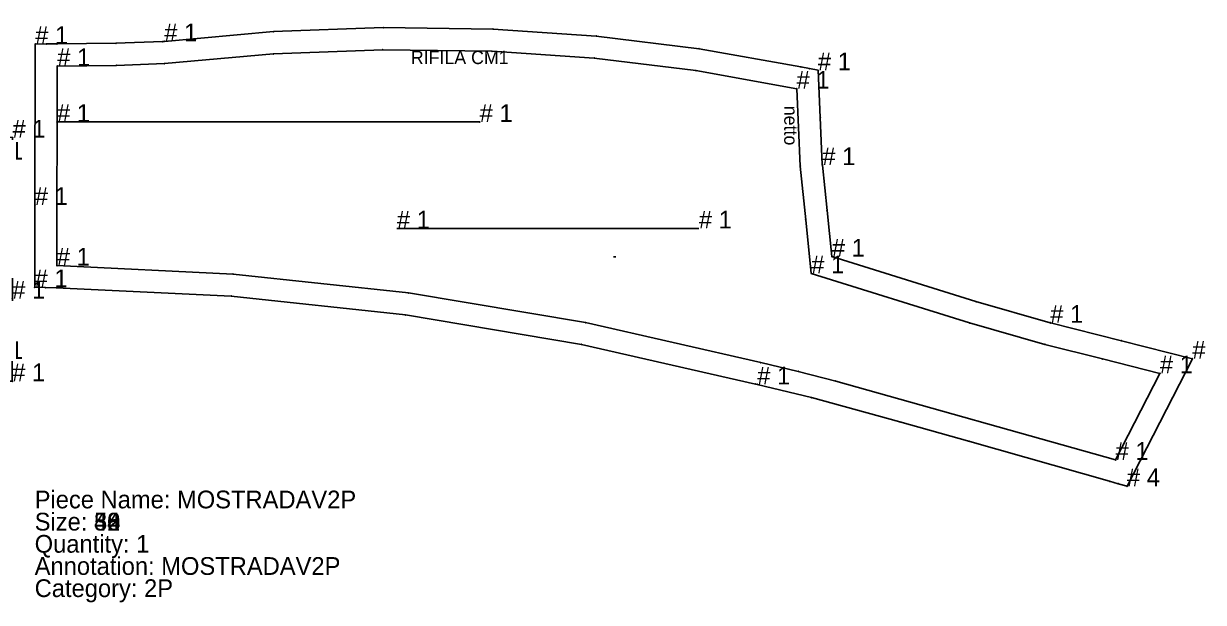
# Model space of a CAD drawing. Extents: x -10 to 11547, y -349 to 304.
# Drawn here: x 4064 to 4596, y -156 to 105 of the extents above; entities that cross this region are included whole.
import ezdxf

# ---------------------------------------------------------------- set-up
doc = ezdxf.new("R2010")
doc.units = 0

# ---------------------------------------------------------------- blocks, each defined once
blk = doc.blocks.new('MOSTRABASSADV2P-S_42')
at = {"layer": '1'}
blk.add_lwpolyline([(-186.351, 37.298), (-160.013, 37.5), (-128.579, 37.019), (-113.059, 36.409), (-97.538, 35.798), (-49.564, 35.464), (-1.589, 35.131), (-1.67, -37.5), (-1.711, -74.7), (-6.706, -74.7), (-11.7, -74.7), (-20.61, -74.698), (-48.9, -74.102), (-49.019, -74.099), (-171.363, -72.8), (-260.727, -72.4), (-265.967, -72.386), (-271.206, -72.372), (-270.947, -67.138), (-270.688, -61.905), (-268.265, -21.168), (-267.144, -9.818), (-265.608, 1.452), (-263.987, 7.939), (-261.38, 14.077), (-257.858, 19.723), (-254.858, 23.251), (-251.438, 26.349), (-247.646, 28.979), (-243.561, 31.09), (-240.105, 32.608), (-236.554, 33.784), (-231.462, 35.024), (-226.332, 35.912), (-216.687, 36.412), (-207.072, 36.801)], close=True, dxfattribs=at)
at = {"layer": '14'}
blk.add_lwpolyline([(-186.203, 27.299), (-144.477, 27.356), (-97.8, 25.8), (-54.7, 25.5), (-11.6, 25.2), (-11.7, -64.7), (-20.4, -64.7), (-48.9, -64.1), (-171.3, -62.8), (-260.7, -62.4), (-258.3, -22), (-257.247, -11.224), (-255.8, -0.5), (-254.9, 2.9), (-254, 6.3), (-252.898, 8.753), (-251.6, 11.1), (-249.938, 13.617), (-248.1, 16), (-246.3, 17.6), (-244.5, 19.2), (-239.297, 21.938), (-233.858, 24.154), (-229.602, 25.345), (-225.233, 25.972), (-215.987, 26.441), (-206.743, 26.806)], close=True, dxfattribs=at)
at = {"layer": '2'}
for p in [(-186.351, 37.298), (-160.013, 37.5), (-236.554, 33.784), (-226.332, 35.912), (-207.072, 36.801), (-128.579, 37.019), (-113.059, 36.409), (-97.538, 35.798), (-49.564, 35.464), (-1.589, 35.131), (-243.561, 31.09), (-206.743, 26.806), (-186.203, 27.299), (-144.477, 27.356), (-233.858, 24.154), (-225.233, 25.972), (-97.8, 25.8), (-54.7, 25.5), (-11.6, 25.2), (-257.858, 19.723), (-248.1, 16), (-246.3, 17.6), (-244.5, 19.2), (-251.6, 11.1), (-254, 6.3), (-265.608, 1.452), (-254.9, 2.9), (-225, 0), (-24.4, 0), (-255.8, -0.5), (-268.265, -21.168), (-258.3, -22), (-270.688, -61.905), (-260.7, -62.4), (-171.3, -62.8), (-270.947, -67.138), (-48.9, -64.1), (-20.4, -64.7), (-11.7, -64.7), (-271.206, -72.372), (-265.967, -72.386), (-260.727, -72.4), (-171.363, -72.8), (-49.019, -74.099), (-20.61, -74.698), (-11.7, -74.7), (-6.706, -74.7), (-1.711, -74.7)]:
    blk.add_point(p, dxfattribs=at)
at = {"layer": '3'}
for p in [(-240.105, 32.608), (-231.462, 35.024), (-216.687, 36.412), (-247.646, 28.979), (-254.858, 23.251), (-251.438, 26.349), (-239.297, 21.938), (-229.602, 25.345), (-215.987, 26.441), (-261.38, 14.077), (-249.938, 13.617), (-263.987, 7.939), (-252.898, 8.753), (-267.144, -9.818), (-257.247, -11.224), (-1.67, -37.5), (-48.9, -74.102)]:
    blk.add_point(p, dxfattribs=at)
at = {"layer": '4'}
for p in [(-1.67, -37.5, 10), (-48.9, -74.102, 10)]:
    blk.add_point(p, dxfattribs=at)
at = {"layer": '5'}
blk.add_line((-75, 0), (-202.2, 0), dxfattribs=at)
at = {"layer": '7'}
blk.add_line((-179.067, -20.461), (-74.682, -20.461), dxfattribs=at)
at = {"layer": '8'}
blk.add_line((-75, 0), (-202.2, 0), dxfattribs=at)
blk.add_lwpolyline([(-24.4, 0), (-225, 0)], dxfattribs=at)
at = {"layer": '1'}
for s, p in [('# 1', (-186.351, 37.298)), ('# 1', (-1.589, 35.131)), ('# 1', (-1.67, -37.5)), ('# 1', (-271.206, -72.372)), ('# 1', (-48.9, -74.102)), ('# 1', (-1.711, -74.7)), ('Piece Name: MOSTRABASSADV2P', (-271.206, -84.7)), ('Size: 42', (-271.206, -94.7)), ('Quantity: 1', (-271.206, -104.7)), ('Annotation: MOSTRABASSADV2P', (-271.206, -114.7)), ('Category: 2P', (-271.206, -124.7))]:
    blk.add_text(s, height=8, dxfattribs=at).set_placement(p)
at = {"layer": '14'}
for p in [(-186.203, 27.299), (-11.6, 25.2), (-260.7, -62.4), (-11.7, -64.7)]:
    blk.add_text('# 1', height=8, dxfattribs=at).set_placement(p)
at = {"layer": '19'}
blk.add_text('RIFILA CM1', height=6, dxfattribs=at).set_placement((-160.3, 24.2))
blk.add_text('alto', height=6, rotation=-90, dxfattribs=at).set_placement((-14.1, -7.5))
at = {"layer": '2'}
for p in [(-186.351, 37.298), (-1.589, 35.131), (-186.203, 27.299), (-11.6, 25.2), (-225, 0), (-24.4, 0), (-260.7, -62.4), (-11.7, -64.7), (-271.206, -72.372), (-1.711, -74.7)]:
    blk.add_text('# 1', height=8, dxfattribs=at).set_placement(p)
at = {"layer": '3'}
for p in [(-1.67, -37.5), (-48.9, -74.102)]:
    blk.add_text('# 1', height=8, dxfattribs=at).set_placement(p)
at = {"layer": '4'}
for p in [(-1.67, -37.5), (-48.9, -74.102)]:
    blk.add_text('# 1', height=8, dxfattribs=at).set_placement(p)
at = {"layer": '5'}
for p in [(-202.2, 0), (-75, 0)]:
    blk.add_text('# 1', height=8, dxfattribs=at).set_placement(p)
at = {"layer": '7'}
for p in [(-179.067, -20.461), (-74.682, -20.461)]:
    blk.add_text('# 1', height=8, dxfattribs=at).set_placement(p)
at = {"layer": '8'}
for p in [(-225, 0), (-202.2, 0), (-75, 0), (-24.4, 0)]:
    blk.add_text('# 1', height=8, dxfattribs=at).set_placement(p)
blk = doc.blocks.new('MOSTRADAV2P-S_38')
at = {"layer": '1'}
blk.add_lwpolyline([(287.7484, -164.2753), (283.7981, -163.1444), (279.8479, -162.0136), (216.8168, -144.0784), (185.2735, -135.267), (145.3315, -124.3163), (120.9284, -118.4032), (120.1626, -118.2292), (41.6064, -100.3157), (-37.8625, -87.0069), (-116.4249, -78.5618), (-195.3546, -74.7968), (-200.2273, -74.6727), (-205.1001, -74.5486), (-205.0217, -37.4682), (-204.8684, 35.1457), (-199.9115, 35.1728), (-194.9546, 35.1999), (-168.4344, 35.4975), (-147.3483, 36.2767), (-146.6003, 36.3595), (-97.2872, 40.7347), (-47.8112, 42.5807), (1.6991, 41.892), (48.2957, 38.7412), (94.654, 33.042), (140.636, 24.8108), (144.4832, 24.0516), (148.3303, 23.2924), (149.3034, 2.0679), (150.2764, -19.1566), (150.3101, -19.4829), (152.4247, -39.9519), (154.573, -60.7472), (219.5839, -81.0247), (253.1261, -90.5962), (253.2551, -90.6313), (285.2442, -98.7056), (317.2332, -106.7799)], close=True, dxfattribs=at)
at = {"layer": '14'}
blk.add_lwpolyline([(282.6, -152.4), (156.3, -116.9), (139.4493, -112.4985), (122.4971, -108.5057), (43.4561, -90.4864), (-36.5, -77.1), (-115.6175, -68.5958), (-195.1, -64.8), (-194.8999, 25.2), (-168.2, 25.5), (-146.6, 26.3), (-97.4176, 30.702), (-48.0743, 32.5703), (1.3, 31.9), (47.387, 28.789), (93.233, 23.1499), (138.7, 15), (139.5, -2.45), (140.3, -19.9), (142.8, -44.1), (145.3, -68.3), (216.7, -90.6), (250.7, -100.3), (276.65, -106.85), (302.6001, -113.4)], close=True, dxfattribs=at)
at = {"layer": '2'}
for p in [(1.6991, 41.892), (-204.8684, 35.1457), (-199.9115, 35.1728), (-194.9546, 35.1999), (-168.4344, 35.4975), (-147.3483, 36.2767), (1.3, 31.9), (-194.8999, 25.2), (-168.2, 25.5), (-146.6, 26.3), (140.636, 24.8108), (144.4832, 24.0516), (148.3303, 23.2924), (138.7, 15), (-195, 0), (-4.3, 0), (149.3034, 2.0679), (139.5, -2.45), (140.3, -19.9), (150.2764, -19.1566), (152.4247, -39.9519), (142.8, -44.1), (154.573, -60.7472), (-195.1, -64.8), (145.3, -68.3), (-205.1001, -74.5486), (-200.2273, -74.6727), (-195.3546, -74.7968), (-36.5, -77.1), (219.5839, -81.0247), (-37.8625, -87.0069), (216.7, -90.6), (253.2551, -90.6313), (250.7, -100.3), (285.2442, -98.7056), (122.4971, -108.5057), (276.65, -106.85), (317.2332, -106.7799), (156.3, -116.9), (302.6001, -113.4), (120.1626, -118.2292), (145.3315, -124.3163), (185.2735, -135.267), (216.8168, -144.0784), (282.6, -152.4), (279.8479, -162.0136), (283.7981, -163.1444), (287.7484, -164.2753)]:
    blk.add_point(p, dxfattribs=at)
at = {"layer": '3'}
for p in [(-97.2872, 40.7347), (-47.8112, 42.5807), (48.2957, 38.7412), (-146.6003, 36.3595), (-48.0743, 32.5703), (94.654, 33.042), (-97.4176, 30.702), (47.387, 28.789), (93.233, 23.1499), (150.3101, -19.4829), (-205.0217, -37.4682), (-115.6175, -68.5958), (-116.4249, -78.5618), (43.4561, -90.4864), (253.1261, -90.5962), (41.6064, -100.3157), (139.4493, -112.4985), (120.9284, -118.4032)]:
    blk.add_point(p, dxfattribs=at)
at = {"layer": '4'}
for p in [(-146.6003, 36.3595, 10), (150.3101, -19.4829, 10), (-205.0217, -37.4682, 10), (253.1261, -90.5962, 10), (120.9284, -118.4032, 10)]:
    blk.add_point(p, dxfattribs=at)
at = {"layer": '5'}
blk.add_line((56.0666, -60.8132), (57.0666, -60.8132), dxfattribs=at)
at = {"layer": '7'}
blk.add_line((-41.6605, -48.0508), (94.575, -48.0508), dxfattribs=at)
at = {"layer": '8'}
blk.add_lwpolyline([(-4.3, 0), (-195, 0)], dxfattribs=at)
at = {"layer": '1'}
for s, p in [('Piece Name: MOSTRADAV2P', (-205.1, -174.2755)), ('Size: 38', (-205.1, -184.2755))]:
    blk.add_text(s, height=8, dxfattribs=at).set_placement(p)
at = {"layer": '19'}
blk.add_text('RIFILA CM1', height=6, dxfattribs=at).set_placement((-35.4, 26.1))
blk.add_text('netto', height=6, rotation=-90, dxfattribs=at).set_placement((133.1, 7.3))
blk = doc.blocks.new('MOSTRADAV2P-S_40')
at = {"layer": '1'}
blk.add_lwpolyline([(287.7484, -164.2753), (283.7981, -163.1444), (279.8479, -162.0136), (216.8168, -144.0784), (185.2735, -135.267), (145.3315, -124.3163), (120.9284, -118.4032), (120.1626, -118.2292), (41.6064, -100.3157), (-37.8625, -87.0069), (-116.4249, -78.5618), (-195.3546, -74.7968), (-200.2273, -74.6727), (-205.1001, -74.5486), (-205.0217, -37.4682), (-204.8684, 35.1457), (-199.9115, 35.1728), (-194.9546, 35.1999), (-168.4344, 35.4975), (-147.3483, 36.2767), (-146.6003, 36.3595), (-97.2872, 40.7347), (-47.8112, 42.5807), (1.6991, 41.892), (48.2957, 38.7412), (94.654, 33.042), (140.636, 24.8108), (144.4832, 24.0516), (148.3303, 23.2924), (149.3034, 2.0679), (150.2764, -19.1566), (150.3101, -19.4829), (152.4247, -39.9519), (154.573, -60.7472), (219.5839, -81.0247), (253.1261, -90.5962), (253.2551, -90.6313), (285.2442, -98.7056), (317.2332, -106.7799)], close=True, dxfattribs=at)
at = {"layer": '14'}
blk.add_lwpolyline([(282.6, -152.4), (156.3, -116.9), (139.4493, -112.4985), (122.4971, -108.5057), (43.4561, -90.4864), (-36.5, -77.1), (-115.6175, -68.5958), (-195.1, -64.8), (-194.8999, 25.2), (-168.2, 25.5), (-146.6, 26.3), (-97.4176, 30.702), (-48.0743, 32.5703), (1.3, 31.9), (47.387, 28.789), (93.233, 23.1499), (138.7, 15), (139.5, -2.45), (140.3, -19.9), (142.8, -44.1), (145.3, -68.3), (216.7, -90.6), (250.7, -100.3), (276.65, -106.85), (302.6001, -113.4)], close=True, dxfattribs=at)
at = {"layer": '2'}
for p in [(1.6991, 41.892), (-204.8684, 35.1457), (-199.9115, 35.1728), (-194.9546, 35.1999), (-168.4344, 35.4975), (-147.3483, 36.2767), (1.3, 31.9), (-194.8999, 25.2), (-168.2, 25.5), (-146.6, 26.3), (140.636, 24.8108), (144.4832, 24.0516), (148.3303, 23.2924), (138.7, 15), (-195, 0), (-4.3, 0), (149.3034, 2.0679), (139.5, -2.45), (140.3, -19.9), (150.2764, -19.1566), (152.4247, -39.9519), (142.8, -44.1), (154.573, -60.7472), (-195.1, -64.8), (145.3, -68.3), (-205.1001, -74.5486), (-200.2273, -74.6727), (-195.3546, -74.7968), (-36.5, -77.1), (219.5839, -81.0247), (-37.8625, -87.0069), (216.7, -90.6), (253.2551, -90.6313), (250.7, -100.3), (285.2442, -98.7056), (122.4971, -108.5057), (276.65, -106.85), (317.2332, -106.7799), (156.3, -116.9), (302.6001, -113.4), (120.1626, -118.2292), (145.3315, -124.3163), (185.2735, -135.267), (216.8168, -144.0784), (282.6, -152.4), (279.8479, -162.0136), (283.7981, -163.1444), (287.7484, -164.2753)]:
    blk.add_point(p, dxfattribs=at)
at = {"layer": '3'}
for p in [(-97.2872, 40.7347), (-47.8112, 42.5807), (48.2957, 38.7412), (-146.6003, 36.3595), (-48.0743, 32.5703), (94.654, 33.042), (-97.4176, 30.702), (47.387, 28.789), (93.233, 23.1499), (150.3101, -19.4829), (-205.0217, -37.4682), (-115.6175, -68.5958), (-116.4249, -78.5618), (43.4561, -90.4864), (253.1261, -90.5962), (41.6064, -100.3157), (139.4493, -112.4985), (120.9284, -118.4032)]:
    blk.add_point(p, dxfattribs=at)
at = {"layer": '4'}
for p in [(-146.6003, 36.3595, 10), (150.3101, -19.4829, 10), (-205.0217, -37.4682, 10), (253.1261, -90.5962, 10), (120.9284, -118.4032, 10)]:
    blk.add_point(p, dxfattribs=at)
at = {"layer": '5'}
blk.add_line((56.0666, -60.8132), (57.0666, -60.8132), dxfattribs=at)
at = {"layer": '7'}
blk.add_line((-41.6605, -48.0508), (94.575, -48.0508), dxfattribs=at)
at = {"layer": '8'}
blk.add_lwpolyline([(-4.3, 0), (-195, 0)], dxfattribs=at)
at = {"layer": '1'}
for s, p in [('Piece Name: MOSTRADAV2P', (-205.1, -174.2755)), ('Size: 40', (-205.1, -184.2755))]:
    blk.add_text(s, height=8, dxfattribs=at).set_placement(p)
at = {"layer": '19'}
blk.add_text('RIFILA CM1', height=6, dxfattribs=at).set_placement((-35.4, 26.1))
blk.add_text('netto', height=6, rotation=-90, dxfattribs=at).set_placement((133.1, 7.3))
blk = doc.blocks.new('MOSTRADAV2P-S_42')
at = {"layer": '1'}
blk.add_lwpolyline([(287.748, -164.276), (283.798, -163.145), (279.848, -162.014), (216.817, -144.079), (185.273, -135.267), (145.331, -124.316), (120.928, -118.403), (120.163, -118.229), (41.606, -100.316), (-37.863, -87.007), (-116.425, -78.562), (-195.355, -74.797), (-200.227, -74.673), (-205.1, -74.549), (-205.022, -37.468), (-204.868, 35.146), (-199.912, 35.173), (-194.955, 35.2), (-168.434, 35.497), (-147.348, 36.277), (-146.6, 36.36), (-97.287, 40.735), (-47.811, 42.581), (1.699, 41.892), (48.296, 38.741), (94.654, 33.042), (140.636, 24.811), (144.483, 24.052), (148.33, 23.292), (149.303, 2.068), (150.276, -19.157), (150.31, -19.483), (152.425, -39.952), (154.573, -60.747), (219.584, -81.025), (253.126, -90.596), (253.255, -90.631), (285.244, -98.706), (317.233, -106.78)], close=True, dxfattribs=at)
at = {"layer": '14'}
blk.add_lwpolyline([(282.6, -152.4), (156.3, -116.9), (139.449, -112.499), (122.497, -108.506), (43.456, -90.486), (-36.5, -77.1), (-115.617, -68.596), (-195.1, -64.8), (-194.9, 25.2), (-168.2, 25.5), (-146.6, 26.3), (-97.418, 30.702), (-48.074, 32.57), (1.3, 31.9), (47.387, 28.789), (93.233, 23.15), (138.7, 15), (139.5, -2.45), (140.3, -19.9), (142.8, -44.1), (145.3, -68.3), (216.7, -90.6), (250.7, -100.3), (276.65, -106.85), (302.6, -113.4)], close=True, dxfattribs=at)
at = {"layer": '2'}
for p in [(1.699, 41.892), (-204.868, 35.146), (-199.912, 35.173), (-194.955, 35.2), (-168.434, 35.497), (-147.348, 36.277), (1.3, 31.9), (-194.9, 25.2), (-168.2, 25.5), (-146.6, 26.3), (140.636, 24.811), (144.483, 24.052), (148.33, 23.292), (138.7, 15), (-195, 0), (-4.3, 0), (149.303, 2.068), (139.5, -2.45), (140.3, -19.9), (150.276, -19.157), (152.425, -39.952), (142.8, -44.1), (154.573, -60.747), (-195.1, -64.8), (145.3, -68.3), (-205.1, -74.549), (-200.227, -74.673), (-195.355, -74.797), (-36.5, -77.1), (219.584, -81.025), (-37.863, -87.007), (216.7, -90.6), (253.255, -90.631), (250.7, -100.3), (285.244, -98.706), (122.497, -108.506), (276.65, -106.85), (317.233, -106.78), (156.3, -116.9), (302.6, -113.4), (120.163, -118.229), (145.331, -124.316), (185.273, -135.267), (216.817, -144.079), (282.6, -152.4), (279.848, -162.014), (283.798, -163.145), (287.748, -164.276)]:
    blk.add_point(p, dxfattribs=at)
at = {"layer": '3'}
for p in [(-97.287, 40.735), (-47.811, 42.581), (48.296, 38.741), (-146.6, 36.36), (-48.074, 32.57), (94.654, 33.042), (-97.418, 30.702), (47.387, 28.789), (93.233, 23.15), (150.31, -19.483), (-205.022, -37.468), (-115.617, -68.596), (-116.425, -78.562), (43.456, -90.486), (253.126, -90.596), (41.606, -100.316), (139.449, -112.499), (120.928, -118.403)]:
    blk.add_point(p, dxfattribs=at)
at = {"layer": '4'}
for p in [(-146.6, 36.36, 10), (150.31, -19.483, 10), (-205.022, -37.468, 10), (253.126, -90.596, 10), (120.928, -118.403, 10)]:
    blk.add_point(p, dxfattribs=at)
at = {"layer": '5'}
blk.add_line((56.0666, -60.8132), (57.0666, -60.8132), dxfattribs=at)
at = {"layer": '7'}
blk.add_line((-41.661, -48.051), (94.575, -48.051), dxfattribs=at)
at = {"layer": '8'}
blk.add_lwpolyline([(-4.3, 0), (-195, 0)], dxfattribs=at)
at = {"layer": '1'}
for s, p in [('# 1', (-204.868, 35.146)), ('# 1', (-146.6, 36.36)), ('# 1', (148.33, 23.292)), ('# 1', (150.31, -19.483)), ('# 1', (-205.022, -37.468)), ('# 1', (154.573, -60.747)), ('# 1', (-205.1, -74.549)), ('# 1', (253.126, -90.596)), ('# 1', (317.233, -106.78)), ('# 1', (120.928, -118.403)), ('# 4', (287.748, -164.276)), ('Piece Name: MOSTRADAV2P', (-205.1, -174.2755)), ('Size: 42', (-205.1, -184.2755)), ('Quantity: 1', (-205.1, -194.2755)), ('Annotation: MOSTRADAV2P', (-205.1, -204.2755)), ('Category: 2P', (-205.1, -214.2755))]:
    blk.add_text(s, height=8, dxfattribs=at).set_placement(p)
at = {"layer": '14'}
for p in [(-194.9, 25.2), (138.7, 15), (-195.1, -64.8), (145.3, -68.3), (302.6, -113.4), (282.6, -152.4)]:
    blk.add_text('# 1', height=8, dxfattribs=at).set_placement(p)
at = {"layer": '19'}
blk.add_text('RIFILA CM1', height=6, dxfattribs=at).set_placement((-35.4, 26.1))
blk.add_text('netto', height=6, rotation=-90, dxfattribs=at).set_placement((133.1, 7.3))
at = {"layer": '2'}
for s, p in [('# 1', (-204.868, 35.146)), ('# 1', (-194.9, 25.2)), ('# 1', (148.33, 23.292)), ('# 1', (138.7, 15)), ('# 1', (-195, 0)), ('# 1', (-4.3, 0)), ('# 1', (154.573, -60.747)), ('# 1', (-195.1, -64.8)), ('# 1', (145.3, -68.3)), ('# 1', (-205.1, -74.549)), ('# 1', (317.233, -106.78)), ('# 1', (302.6, -113.4)), ('# 1', (282.6, -152.4)), ('# 4', (287.748, -164.276))]:
    blk.add_text(s, height=8, dxfattribs=at).set_placement(p)
at = {"layer": '3'}
for p in [(-146.6, 36.36), (150.31, -19.483), (-205.022, -37.468), (253.126, -90.596), (120.928, -118.403)]:
    blk.add_text('# 1', height=8, dxfattribs=at).set_placement(p)
at = {"layer": '4'}
for p in [(-146.6, 36.36), (150.31, -19.483), (-205.022, -37.468), (253.126, -90.596), (120.928, -118.403)]:
    blk.add_text('# 1', height=8, dxfattribs=at).set_placement(p)
at = {"layer": '7'}
for p in [(-41.661, -48.051), (94.575, -48.051)]:
    blk.add_text('# 1', height=8, dxfattribs=at).set_placement(p)
at = {"layer": '8'}
for p in [(-195, 0), (-4.3, 0)]:
    blk.add_text('# 1', height=8, dxfattribs=at).set_placement(p)
blk = doc.blocks.new('MOSTRADAV2P-S_44')
at = {"layer": '1'}
blk.add_lwpolyline([(287.7484, -164.2753), (283.7981, -163.1444), (279.8479, -162.0136), (216.8168, -144.0784), (185.2735, -135.267), (145.3315, -124.3163), (120.9284, -118.4032), (120.1626, -118.2292), (41.6064, -100.3157), (-37.8625, -87.0069), (-116.4249, -78.5618), (-195.3546, -74.7968), (-200.2273, -74.6727), (-205.1001, -74.5486), (-205.0217, -37.4682), (-204.8684, 35.1457), (-199.9115, 35.1728), (-194.9546, 35.1999), (-168.4344, 35.4975), (-147.3483, 36.2767), (-146.6003, 36.3595), (-97.2872, 40.7347), (-47.8112, 42.5807), (1.6991, 41.892), (48.2957, 38.7412), (94.654, 33.042), (140.636, 24.8108), (144.4832, 24.0516), (148.3303, 23.2924), (149.3034, 2.0679), (150.2764, -19.1566), (150.3101, -19.4829), (152.4247, -39.9519), (154.573, -60.7472), (219.5839, -81.0247), (253.1261, -90.5962), (253.2551, -90.6313), (285.2442, -98.7056), (317.2332, -106.7799)], close=True, dxfattribs=at)
at = {"layer": '14'}
blk.add_lwpolyline([(282.6, -152.4), (156.3, -116.9), (139.4493, -112.4985), (122.4971, -108.5057), (43.4561, -90.4864), (-36.5, -77.1), (-115.6175, -68.5958), (-195.1, -64.8), (-194.8999, 25.2), (-168.2, 25.5), (-146.6, 26.3), (-97.4176, 30.702), (-48.0743, 32.5703), (1.3, 31.9), (47.387, 28.789), (93.233, 23.1499), (138.7, 15), (139.5, -2.45), (140.3, -19.9), (142.8, -44.1), (145.3, -68.3), (216.7, -90.6), (250.7, -100.3), (276.65, -106.85), (302.6001, -113.4)], close=True, dxfattribs=at)
at = {"layer": '2'}
for p in [(1.6991, 41.892), (-204.8684, 35.1457), (-199.9115, 35.1728), (-194.9546, 35.1999), (-168.4344, 35.4975), (-147.3483, 36.2767), (1.3, 31.9), (-194.8999, 25.2), (-168.2, 25.5), (-146.6, 26.3), (140.636, 24.8108), (144.4832, 24.0516), (148.3303, 23.2924), (138.7, 15), (-195, 0), (-4.3, 0), (149.3034, 2.0679), (139.5, -2.45), (140.3, -19.9), (150.2764, -19.1566), (152.4247, -39.9519), (142.8, -44.1), (154.573, -60.7472), (-195.1, -64.8), (145.3, -68.3), (-205.1001, -74.5486), (-200.2273, -74.6727), (-195.3546, -74.7968), (-36.5, -77.1), (219.5839, -81.0247), (-37.8625, -87.0069), (216.7, -90.6), (253.2551, -90.6313), (250.7, -100.3), (285.2442, -98.7056), (122.4971, -108.5057), (276.65, -106.85), (317.2332, -106.7799), (156.3, -116.9), (302.6001, -113.4), (120.1626, -118.2292), (145.3315, -124.3163), (185.2735, -135.267), (216.8168, -144.0784), (282.6, -152.4), (279.8479, -162.0136), (283.7981, -163.1444), (287.7484, -164.2753)]:
    blk.add_point(p, dxfattribs=at)
at = {"layer": '3'}
for p in [(-97.2872, 40.7347), (-47.8112, 42.5807), (48.2957, 38.7412), (-146.6003, 36.3595), (-48.0743, 32.5703), (94.654, 33.042), (-97.4176, 30.702), (47.387, 28.789), (93.233, 23.1499), (150.3101, -19.4829), (-205.0217, -37.4682), (-115.6175, -68.5958), (-116.4249, -78.5618), (43.4561, -90.4864), (253.1261, -90.5962), (41.6064, -100.3157), (139.4493, -112.4985), (120.9284, -118.4032)]:
    blk.add_point(p, dxfattribs=at)
at = {"layer": '4'}
for p in [(-146.6003, 36.3595, 10), (150.3101, -19.4829, 10), (-205.0217, -37.4682, 10), (253.1261, -90.5962, 10), (120.9284, -118.4032, 10)]:
    blk.add_point(p, dxfattribs=at)
at = {"layer": '5'}
blk.add_line((56.0666, -60.8132), (57.0666, -60.8132), dxfattribs=at)
at = {"layer": '7'}
blk.add_line((-41.6605, -48.0508), (94.575, -48.0508), dxfattribs=at)
at = {"layer": '8'}
blk.add_lwpolyline([(-4.3, 0), (-195, 0)], dxfattribs=at)
at = {"layer": '1'}
for s, p in [('Piece Name: MOSTRADAV2P', (-205.1, -174.2755)), ('Size: 44', (-205.1, -184.2755))]:
    blk.add_text(s, height=8, dxfattribs=at).set_placement(p)
at = {"layer": '19'}
blk.add_text('RIFILA CM1', height=6, dxfattribs=at).set_placement((-35.4, 26.1))
blk.add_text('netto', height=6, rotation=-90, dxfattribs=at).set_placement((133.1, 7.3))
blk = doc.blocks.new('MOSTRADAV2P-S_46')
at = {"layer": '1'}
blk.add_lwpolyline([(287.7484, -164.2753), (283.7981, -163.1444), (279.8479, -162.0136), (216.8168, -144.0784), (185.2735, -135.267), (145.3315, -124.3163), (120.9284, -118.4032), (120.1626, -118.2292), (41.6064, -100.3157), (-37.8625, -87.0069), (-116.4249, -78.5618), (-195.3546, -74.7968), (-200.2273, -74.6727), (-205.1001, -74.5486), (-205.0217, -37.4682), (-204.8684, 35.1457), (-199.9115, 35.1728), (-194.9546, 35.1999), (-168.4344, 35.4975), (-147.3483, 36.2767), (-146.6003, 36.3595), (-97.2872, 40.7347), (-47.8112, 42.5807), (1.6991, 41.892), (48.2957, 38.7412), (94.654, 33.042), (140.636, 24.8108), (144.4832, 24.0516), (148.3303, 23.2924), (149.3034, 2.0679), (150.2764, -19.1566), (150.3101, -19.4829), (152.4247, -39.9519), (154.573, -60.7472), (219.5839, -81.0247), (253.1261, -90.5962), (253.2551, -90.6313), (285.2442, -98.7056), (317.2332, -106.7799)], close=True, dxfattribs=at)
at = {"layer": '14'}
blk.add_lwpolyline([(282.6, -152.4), (156.3, -116.9), (139.4493, -112.4985), (122.4971, -108.5057), (43.4561, -90.4864), (-36.5, -77.1), (-115.6175, -68.5958), (-195.1, -64.8), (-194.8999, 25.2), (-168.2, 25.5), (-146.6, 26.3), (-97.4176, 30.702), (-48.0743, 32.5703), (1.3, 31.9), (47.387, 28.789), (93.233, 23.1499), (138.7, 15), (139.5, -2.45), (140.3, -19.9), (142.8, -44.1), (145.3, -68.3), (216.7, -90.6), (250.7, -100.3), (276.65, -106.85), (302.6001, -113.4)], close=True, dxfattribs=at)
at = {"layer": '2'}
for p in [(1.6991, 41.892), (-204.8684, 35.1457), (-199.9115, 35.1728), (-194.9546, 35.1999), (-168.4344, 35.4975), (-147.3483, 36.2767), (1.3, 31.9), (-194.8999, 25.2), (-168.2, 25.5), (-146.6, 26.3), (140.636, 24.8108), (144.4832, 24.0516), (148.3303, 23.2924), (138.7, 15), (-195, 0), (-4.3, 0), (149.3034, 2.0679), (139.5, -2.45), (140.3, -19.9), (150.2764, -19.1566), (152.4247, -39.9519), (142.8, -44.1), (154.573, -60.7472), (-195.1, -64.8), (145.3, -68.3), (-205.1001, -74.5486), (-200.2273, -74.6727), (-195.3546, -74.7968), (-36.5, -77.1), (219.5839, -81.0247), (-37.8625, -87.0069), (216.7, -90.6), (253.2551, -90.6313), (250.7, -100.3), (285.2442, -98.7056), (122.4971, -108.5057), (276.65, -106.85), (317.2332, -106.7799), (156.3, -116.9), (302.6001, -113.4), (120.1626, -118.2292), (145.3315, -124.3163), (185.2735, -135.267), (216.8168, -144.0784), (282.6, -152.4), (279.8479, -162.0136), (283.7981, -163.1444), (287.7484, -164.2753)]:
    blk.add_point(p, dxfattribs=at)
at = {"layer": '3'}
for p in [(-97.2872, 40.7347), (-47.8112, 42.5807), (48.2957, 38.7412), (-146.6003, 36.3595), (-48.0743, 32.5703), (94.654, 33.042), (-97.4176, 30.702), (47.387, 28.789), (93.233, 23.1499), (150.3101, -19.4829), (-205.0217, -37.4682), (-115.6175, -68.5958), (-116.4249, -78.5618), (43.4561, -90.4864), (253.1261, -90.5962), (41.6064, -100.3157), (139.4493, -112.4985), (120.9284, -118.4032)]:
    blk.add_point(p, dxfattribs=at)
at = {"layer": '4'}
for p in [(-146.6003, 36.3595, 10), (150.3101, -19.4829, 10), (-205.0217, -37.4682, 10), (253.1261, -90.5962, 10), (120.9284, -118.4032, 10)]:
    blk.add_point(p, dxfattribs=at)
at = {"layer": '5'}
blk.add_line((56.0666, -60.8132), (57.0666, -60.8132), dxfattribs=at)
at = {"layer": '7'}
blk.add_line((-41.6605, -48.0508), (94.575, -48.0508), dxfattribs=at)
at = {"layer": '8'}
blk.add_lwpolyline([(-4.3, 0), (-195, 0)], dxfattribs=at)
at = {"layer": '1'}
for s, p in [('Piece Name: MOSTRADAV2P', (-205.1, -174.2755)), ('Size: 46', (-205.1, -184.2755))]:
    blk.add_text(s, height=8, dxfattribs=at).set_placement(p)
at = {"layer": '19'}
blk.add_text('RIFILA CM1', height=6, dxfattribs=at).set_placement((-35.4, 26.1))
blk.add_text('netto', height=6, rotation=-90, dxfattribs=at).set_placement((133.1, 7.3))
blk = doc.blocks.new('MOSTRADAV2P-S_48')
at = {"layer": '1'}
blk.add_lwpolyline([(287.7484, -164.2753), (283.7981, -163.1444), (279.8479, -162.0136), (216.8168, -144.0784), (185.2735, -135.267), (145.3315, -124.3163), (120.9284, -118.4032), (120.1626, -118.2292), (41.6064, -100.3157), (-37.8625, -87.0069), (-116.4249, -78.5618), (-195.3546, -74.7968), (-200.2273, -74.6727), (-205.1001, -74.5486), (-205.0217, -37.4682), (-204.8684, 35.1457), (-199.9115, 35.1728), (-194.9546, 35.1999), (-168.4344, 35.4975), (-147.3483, 36.2767), (-146.6003, 36.3595), (-97.2872, 40.7347), (-47.8112, 42.5807), (1.6991, 41.892), (48.2957, 38.7412), (94.654, 33.042), (140.636, 24.8108), (144.4832, 24.0516), (148.3303, 23.2924), (149.3034, 2.0679), (150.2764, -19.1566), (150.3101, -19.4829), (152.4247, -39.9519), (154.573, -60.7472), (219.5839, -81.0247), (253.1261, -90.5962), (253.2551, -90.6313), (285.2442, -98.7056), (317.2332, -106.7799)], close=True, dxfattribs=at)
at = {"layer": '14'}
blk.add_lwpolyline([(282.6, -152.4), (156.3, -116.9), (139.4493, -112.4985), (122.4971, -108.5057), (43.4561, -90.4864), (-36.5, -77.1), (-115.6175, -68.5958), (-195.1, -64.8), (-194.8999, 25.2), (-168.2, 25.5), (-146.6, 26.3), (-97.4176, 30.702), (-48.0743, 32.5703), (1.3, 31.9), (47.387, 28.789), (93.233, 23.1499), (138.7, 15), (139.5, -2.45), (140.3, -19.9), (142.8, -44.1), (145.3, -68.3), (216.7, -90.6), (250.7, -100.3), (276.65, -106.85), (302.6001, -113.4)], close=True, dxfattribs=at)
at = {"layer": '2'}
for p in [(1.6991, 41.892), (-204.8684, 35.1457), (-199.9115, 35.1728), (-194.9546, 35.1999), (-168.4344, 35.4975), (-147.3483, 36.2767), (1.3, 31.9), (-194.8999, 25.2), (-168.2, 25.5), (-146.6, 26.3), (140.636, 24.8108), (144.4832, 24.0516), (148.3303, 23.2924), (138.7, 15), (-195, 0), (-4.3, 0), (149.3034, 2.0679), (139.5, -2.45), (140.3, -19.9), (150.2764, -19.1566), (152.4247, -39.9519), (142.8, -44.1), (154.573, -60.7472), (-195.1, -64.8), (145.3, -68.3), (-205.1001, -74.5486), (-200.2273, -74.6727), (-195.3546, -74.7968), (-36.5, -77.1), (219.5839, -81.0247), (-37.8625, -87.0069), (216.7, -90.6), (253.2551, -90.6313), (250.7, -100.3), (285.2442, -98.7056), (122.4971, -108.5057), (276.65, -106.85), (317.2332, -106.7799), (156.3, -116.9), (302.6001, -113.4), (120.1626, -118.2292), (145.3315, -124.3163), (185.2735, -135.267), (216.8168, -144.0784), (282.6, -152.4), (279.8479, -162.0136), (283.7981, -163.1444), (287.7484, -164.2753)]:
    blk.add_point(p, dxfattribs=at)
at = {"layer": '3'}
for p in [(-97.2872, 40.7347), (-47.8112, 42.5807), (48.2957, 38.7412), (-146.6003, 36.3595), (-48.0743, 32.5703), (94.654, 33.042), (-97.4176, 30.702), (47.387, 28.789), (93.233, 23.1499), (150.3101, -19.4829), (-205.0217, -37.4682), (-115.6175, -68.5958), (-116.4249, -78.5618), (43.4561, -90.4864), (253.1261, -90.5962), (41.6064, -100.3157), (139.4493, -112.4985), (120.9284, -118.4032)]:
    blk.add_point(p, dxfattribs=at)
at = {"layer": '4'}
for p in [(-146.6003, 36.3595, 10), (150.3101, -19.4829, 10), (-205.0217, -37.4682, 10), (253.1261, -90.5962, 10), (120.9284, -118.4032, 10)]:
    blk.add_point(p, dxfattribs=at)
at = {"layer": '5'}
blk.add_line((56.0666, -60.8132), (57.0666, -60.8132), dxfattribs=at)
at = {"layer": '7'}
blk.add_line((-41.6605, -48.0508), (94.575, -48.0508), dxfattribs=at)
at = {"layer": '8'}
blk.add_lwpolyline([(-4.3, 0), (-195, 0)], dxfattribs=at)
at = {"layer": '1'}
for s, p in [('Piece Name: MOSTRADAV2P', (-205.1, -174.2755)), ('Size: 48', (-205.1, -184.2755))]:
    blk.add_text(s, height=8, dxfattribs=at).set_placement(p)
at = {"layer": '19'}
blk.add_text('RIFILA CM1', height=6, dxfattribs=at).set_placement((-35.4, 26.1))
blk.add_text('netto', height=6, rotation=-90, dxfattribs=at).set_placement((133.1, 7.3))
blk = doc.blocks.new('MOSTRADAV2P-S_50')
at = {"layer": '1'}
blk.add_lwpolyline([(287.7484, -164.2753), (283.7981, -163.1444), (279.8479, -162.0136), (216.8168, -144.0784), (185.2735, -135.267), (145.3315, -124.3163), (120.9284, -118.4032), (120.1626, -118.2292), (41.6064, -100.3157), (-37.8625, -87.0069), (-116.4249, -78.5618), (-195.3546, -74.7968), (-200.2273, -74.6727), (-205.1001, -74.5486), (-205.0217, -37.4682), (-204.8684, 35.1457), (-199.9115, 35.1728), (-194.9546, 35.1999), (-168.4344, 35.4975), (-147.3483, 36.2767), (-146.6003, 36.3595), (-97.2872, 40.7347), (-47.8112, 42.5807), (1.6991, 41.892), (48.2957, 38.7412), (94.654, 33.042), (140.636, 24.8108), (144.4832, 24.0516), (148.3303, 23.2924), (149.3034, 2.0679), (150.2764, -19.1566), (150.3101, -19.4829), (152.4247, -39.9519), (154.573, -60.7472), (219.5839, -81.0247), (253.1261, -90.5962), (253.2551, -90.6313), (285.2442, -98.7056), (317.2332, -106.7799)], close=True, dxfattribs=at)
at = {"layer": '14'}
blk.add_lwpolyline([(282.6, -152.4), (156.3, -116.9), (139.4493, -112.4985), (122.4971, -108.5057), (43.4561, -90.4864), (-36.5, -77.1), (-115.6175, -68.5958), (-195.1, -64.8), (-194.8999, 25.2), (-168.2, 25.5), (-146.6, 26.3), (-97.4176, 30.702), (-48.0743, 32.5703), (1.3, 31.9), (47.387, 28.789), (93.233, 23.1499), (138.7, 15), (139.5, -2.45), (140.3, -19.9), (142.8, -44.1), (145.3, -68.3), (216.7, -90.6), (250.7, -100.3), (276.65, -106.85), (302.6001, -113.4)], close=True, dxfattribs=at)
at = {"layer": '2'}
for p in [(1.6991, 41.892), (-204.8684, 35.1457), (-199.9115, 35.1728), (-194.9546, 35.1999), (-168.4344, 35.4975), (-147.3483, 36.2767), (1.3, 31.9), (-194.8999, 25.2), (-168.2, 25.5), (-146.6, 26.3), (140.636, 24.8108), (144.4832, 24.0516), (148.3303, 23.2924), (138.7, 15), (-195, 0), (-4.3, 0), (149.3034, 2.0679), (139.5, -2.45), (140.3, -19.9), (150.2764, -19.1566), (152.4247, -39.9519), (142.8, -44.1), (154.573, -60.7472), (-195.1, -64.8), (145.3, -68.3), (-205.1001, -74.5486), (-200.2273, -74.6727), (-195.3546, -74.7968), (-36.5, -77.1), (219.5839, -81.0247), (-37.8625, -87.0069), (216.7, -90.6), (253.2551, -90.6313), (250.7, -100.3), (285.2442, -98.7056), (122.4971, -108.5057), (276.65, -106.85), (317.2332, -106.7799), (156.3, -116.9), (302.6001, -113.4), (120.1626, -118.2292), (145.3315, -124.3163), (185.2735, -135.267), (216.8168, -144.0784), (282.6, -152.4), (279.8479, -162.0136), (283.7981, -163.1444), (287.7484, -164.2753)]:
    blk.add_point(p, dxfattribs=at)
at = {"layer": '3'}
for p in [(-97.2872, 40.7347), (-47.8112, 42.5807), (48.2957, 38.7412), (-146.6003, 36.3595), (-48.0743, 32.5703), (94.654, 33.042), (-97.4176, 30.702), (47.387, 28.789), (93.233, 23.1499), (150.3101, -19.4829), (-205.0217, -37.4682), (-115.6175, -68.5958), (-116.4249, -78.5618), (43.4561, -90.4864), (253.1261, -90.5962), (41.6064, -100.3157), (139.4493, -112.4985), (120.9284, -118.4032)]:
    blk.add_point(p, dxfattribs=at)
at = {"layer": '4'}
for p in [(-146.6003, 36.3595, 10), (150.3101, -19.4829, 10), (-205.0217, -37.4682, 10), (253.1261, -90.5962, 10), (120.9284, -118.4032, 10)]:
    blk.add_point(p, dxfattribs=at)
at = {"layer": '5'}
blk.add_line((56.0666, -60.8132), (57.0666, -60.8132), dxfattribs=at)
at = {"layer": '7'}
blk.add_line((-41.6605, -48.0508), (94.575, -48.0508), dxfattribs=at)
at = {"layer": '8'}
blk.add_lwpolyline([(-4.3, 0), (-195, 0)], dxfattribs=at)
at = {"layer": '1'}
for s, p in [('Piece Name: MOSTRADAV2P', (-205.1, -174.2755)), ('Size: 50', (-205.1, -184.2755))]:
    blk.add_text(s, height=8, dxfattribs=at).set_placement(p)
at = {"layer": '19'}
blk.add_text('RIFILA CM1', height=6, dxfattribs=at).set_placement((-35.4, 26.1))
blk.add_text('netto', height=6, rotation=-90, dxfattribs=at).set_placement((133.1, 7.3))
blk = doc.blocks.new('MOSTRADAV2P-S_52')
at = {"layer": '1'}
blk.add_lwpolyline([(287.7484, -164.2753), (283.7981, -163.1444), (279.8479, -162.0136), (216.8168, -144.0784), (185.2735, -135.267), (145.3315, -124.3163), (120.9284, -118.4032), (120.1626, -118.2292), (41.6064, -100.3157), (-37.8625, -87.0069), (-116.4249, -78.5618), (-195.3546, -74.7968), (-200.2273, -74.6727), (-205.1001, -74.5486), (-205.0217, -37.4682), (-204.8684, 35.1457), (-199.9115, 35.1728), (-194.9546, 35.1999), (-168.4344, 35.4975), (-147.3483, 36.2767), (-146.6003, 36.3595), (-97.2872, 40.7347), (-47.8112, 42.5807), (1.6991, 41.892), (48.2957, 38.7412), (94.654, 33.042), (140.636, 24.8108), (144.4832, 24.0516), (148.3303, 23.2924), (149.3034, 2.0679), (150.2764, -19.1566), (150.3101, -19.4829), (152.4247, -39.9519), (154.573, -60.7472), (219.5839, -81.0247), (253.1261, -90.5962), (253.2551, -90.6313), (285.2442, -98.7056), (317.2332, -106.7799)], close=True, dxfattribs=at)
at = {"layer": '14'}
blk.add_lwpolyline([(282.6, -152.4), (156.3, -116.9), (139.4493, -112.4985), (122.4971, -108.5057), (43.4561, -90.4864), (-36.5, -77.1), (-115.6175, -68.5958), (-195.1, -64.8), (-194.8999, 25.2), (-168.2, 25.5), (-146.6, 26.3), (-97.4176, 30.702), (-48.0743, 32.5703), (1.3, 31.9), (47.387, 28.789), (93.233, 23.1499), (138.7, 15), (139.5, -2.45), (140.3, -19.9), (142.8, -44.1), (145.3, -68.3), (216.7, -90.6), (250.7, -100.3), (276.65, -106.85), (302.6001, -113.4)], close=True, dxfattribs=at)
at = {"layer": '2'}
for p in [(1.6991, 41.892), (-204.8684, 35.1457), (-199.9115, 35.1728), (-194.9546, 35.1999), (-168.4344, 35.4975), (-147.3483, 36.2767), (1.3, 31.9), (-194.8999, 25.2), (-168.2, 25.5), (-146.6, 26.3), (140.636, 24.8108), (144.4832, 24.0516), (148.3303, 23.2924), (138.7, 15), (-195, 0), (-4.3, 0), (149.3034, 2.0679), (139.5, -2.45), (140.3, -19.9), (150.2764, -19.1566), (152.4247, -39.9519), (142.8, -44.1), (154.573, -60.7472), (-195.1, -64.8), (145.3, -68.3), (-205.1001, -74.5486), (-200.2273, -74.6727), (-195.3546, -74.7968), (-36.5, -77.1), (219.5839, -81.0247), (-37.8625, -87.0069), (216.7, -90.6), (253.2551, -90.6313), (250.7, -100.3), (285.2442, -98.7056), (122.4971, -108.5057), (276.65, -106.85), (317.2332, -106.7799), (156.3, -116.9), (302.6001, -113.4), (120.1626, -118.2292), (145.3315, -124.3163), (185.2735, -135.267), (216.8168, -144.0784), (282.6, -152.4), (279.8479, -162.0136), (283.7981, -163.1444), (287.7484, -164.2753)]:
    blk.add_point(p, dxfattribs=at)
at = {"layer": '3'}
for p in [(-97.2872, 40.7347), (-47.8112, 42.5807), (48.2957, 38.7412), (-146.6003, 36.3595), (-48.0743, 32.5703), (94.654, 33.042), (-97.4176, 30.702), (47.387, 28.789), (93.233, 23.1499), (150.3101, -19.4829), (-205.0217, -37.4682), (-115.6175, -68.5958), (-116.4249, -78.5618), (43.4561, -90.4864), (253.1261, -90.5962), (41.6064, -100.3157), (139.4493, -112.4985), (120.9284, -118.4032)]:
    blk.add_point(p, dxfattribs=at)
at = {"layer": '4'}
for p in [(-146.6003, 36.3595, 10), (150.3101, -19.4829, 10), (-205.0217, -37.4682, 10), (253.1261, -90.5962, 10), (120.9284, -118.4032, 10)]:
    blk.add_point(p, dxfattribs=at)
at = {"layer": '5'}
blk.add_line((56.0666, -60.8132), (57.0666, -60.8132), dxfattribs=at)
at = {"layer": '7'}
blk.add_line((-41.6605, -48.0508), (94.575, -48.0508), dxfattribs=at)
at = {"layer": '8'}
blk.add_lwpolyline([(-4.3, 0), (-195, 0)], dxfattribs=at)
at = {"layer": '1'}
for s, p in [('Piece Name: MOSTRADAV2P', (-205.1, -174.2755)), ('Size: 52', (-205.1, -184.2755))]:
    blk.add_text(s, height=8, dxfattribs=at).set_placement(p)
at = {"layer": '19'}
blk.add_text('RIFILA CM1', height=6, dxfattribs=at).set_placement((-35.4, 26.1))
blk.add_text('netto', height=6, rotation=-90, dxfattribs=at).set_placement((133.1, 7.3))
blk = doc.blocks.new('MOSTRADAV2P-S_54')
at = {"layer": '1'}
blk.add_lwpolyline([(287.7484, -164.2753), (283.7981, -163.1444), (279.8479, -162.0136), (216.8168, -144.0784), (185.2735, -135.267), (145.3315, -124.3163), (120.9284, -118.4032), (120.1626, -118.2292), (41.6064, -100.3157), (-37.8625, -87.0069), (-116.4249, -78.5618), (-195.3546, -74.7968), (-200.2273, -74.6727), (-205.1001, -74.5486), (-205.0217, -37.4682), (-204.8684, 35.1457), (-199.9115, 35.1728), (-194.9546, 35.1999), (-168.4344, 35.4975), (-147.3483, 36.2767), (-146.6003, 36.3595), (-97.2872, 40.7347), (-47.8112, 42.5807), (1.6991, 41.892), (48.2957, 38.7412), (94.654, 33.042), (140.636, 24.8108), (144.4832, 24.0516), (148.3303, 23.2924), (149.3034, 2.0679), (150.2764, -19.1566), (150.3101, -19.4829), (152.4247, -39.9519), (154.573, -60.7472), (219.5839, -81.0247), (253.1261, -90.5962), (253.2551, -90.6313), (285.2442, -98.7056), (317.2332, -106.7799)], close=True, dxfattribs=at)
at = {"layer": '14'}
blk.add_lwpolyline([(282.6, -152.4), (156.3, -116.9), (139.4493, -112.4985), (122.4971, -108.5057), (43.4561, -90.4864), (-36.5, -77.1), (-115.6175, -68.5958), (-195.1, -64.8), (-194.8999, 25.2), (-168.2, 25.5), (-146.6, 26.3), (-97.4176, 30.702), (-48.0743, 32.5703), (1.3, 31.9), (47.387, 28.789), (93.233, 23.1499), (138.7, 15), (139.5, -2.45), (140.3, -19.9), (142.8, -44.1), (145.3, -68.3), (216.7, -90.6), (250.7, -100.3), (276.65, -106.85), (302.6001, -113.4)], close=True, dxfattribs=at)
at = {"layer": '2'}
for p in [(1.6991, 41.892), (-204.8684, 35.1457), (-199.9115, 35.1728), (-194.9546, 35.1999), (-168.4344, 35.4975), (-147.3483, 36.2767), (1.3, 31.9), (-194.8999, 25.2), (-168.2, 25.5), (-146.6, 26.3), (140.636, 24.8108), (144.4832, 24.0516), (148.3303, 23.2924), (138.7, 15), (-195, 0), (-4.3, 0), (149.3034, 2.0679), (139.5, -2.45), (140.3, -19.9), (150.2764, -19.1566), (152.4247, -39.9519), (142.8, -44.1), (154.573, -60.7472), (-195.1, -64.8), (145.3, -68.3), (-205.1001, -74.5486), (-200.2273, -74.6727), (-195.3546, -74.7968), (-36.5, -77.1), (219.5839, -81.0247), (-37.8625, -87.0069), (216.7, -90.6), (253.2551, -90.6313), (250.7, -100.3), (285.2442, -98.7056), (122.4971, -108.5057), (276.65, -106.85), (317.2332, -106.7799), (156.3, -116.9), (302.6001, -113.4), (120.1626, -118.2292), (145.3315, -124.3163), (185.2735, -135.267), (216.8168, -144.0784), (282.6, -152.4), (279.8479, -162.0136), (283.7981, -163.1444), (287.7484, -164.2753)]:
    blk.add_point(p, dxfattribs=at)
at = {"layer": '3'}
for p in [(-97.2872, 40.7347), (-47.8112, 42.5807), (48.2957, 38.7412), (-146.6003, 36.3595), (-48.0743, 32.5703), (94.654, 33.042), (-97.4176, 30.702), (47.387, 28.789), (93.233, 23.1499), (150.3101, -19.4829), (-205.0217, -37.4682), (-115.6175, -68.5958), (-116.4249, -78.5618), (43.4561, -90.4864), (253.1261, -90.5962), (41.6064, -100.3157), (139.4493, -112.4985), (120.9284, -118.4032)]:
    blk.add_point(p, dxfattribs=at)
at = {"layer": '4'}
for p in [(-146.6003, 36.3595, 10), (150.3101, -19.4829, 10), (-205.0217, -37.4682, 10), (253.1261, -90.5962, 10), (120.9284, -118.4032, 10)]:
    blk.add_point(p, dxfattribs=at)
at = {"layer": '5'}
blk.add_line((56.0666, -60.8132), (57.0666, -60.8132), dxfattribs=at)
at = {"layer": '7'}
blk.add_line((-41.6605, -48.0508), (94.575, -48.0508), dxfattribs=at)
at = {"layer": '8'}
blk.add_lwpolyline([(-4.3, 0), (-195, 0)], dxfattribs=at)
at = {"layer": '1'}
for s, p in [('Piece Name: MOSTRADAV2P', (-205.1, -174.2755)), ('Size: 54', (-205.1, -184.2755))]:
    blk.add_text(s, height=8, dxfattribs=at).set_placement(p)
at = {"layer": '19'}
blk.add_text('RIFILA CM1', height=6, dxfattribs=at).set_placement((-35.4, 26.1))
blk.add_text('netto', height=6, rotation=-90, dxfattribs=at).set_placement((133.1, 7.3))
blk = doc.blocks.new('MOSTRADAV2P-S_56')
at = {"layer": '1'}
blk.add_lwpolyline([(287.7484, -164.2753), (283.7981, -163.1444), (279.8479, -162.0136), (216.8168, -144.0784), (185.2735, -135.267), (145.3315, -124.3163), (120.9284, -118.4032), (120.1626, -118.2292), (41.6064, -100.3157), (-37.8625, -87.0069), (-116.4249, -78.5618), (-195.3546, -74.7968), (-200.2273, -74.6727), (-205.1001, -74.5486), (-205.0217, -37.4682), (-204.8684, 35.1457), (-199.9115, 35.1728), (-194.9546, 35.1999), (-168.4344, 35.4975), (-147.3483, 36.2767), (-146.6003, 36.3595), (-97.2872, 40.7347), (-47.8112, 42.5807), (1.6991, 41.892), (48.2957, 38.7412), (94.654, 33.042), (140.636, 24.8108), (144.4832, 24.0516), (148.3303, 23.2924), (149.3034, 2.0679), (150.2764, -19.1566), (150.3101, -19.4829), (152.4247, -39.9519), (154.573, -60.7472), (219.5839, -81.0247), (253.1261, -90.5962), (253.2551, -90.6313), (285.2442, -98.7056), (317.2332, -106.7799)], close=True, dxfattribs=at)
at = {"layer": '14'}
blk.add_lwpolyline([(282.6, -152.4), (156.3, -116.9), (139.4493, -112.4985), (122.4971, -108.5057), (43.4561, -90.4864), (-36.5, -77.1), (-115.6175, -68.5958), (-195.1, -64.8), (-194.8999, 25.2), (-168.2, 25.5), (-146.6, 26.3), (-97.4176, 30.702), (-48.0743, 32.5703), (1.3, 31.9), (47.387, 28.789), (93.233, 23.1499), (138.7, 15), (139.5, -2.45), (140.3, -19.9), (142.8, -44.1), (145.3, -68.3), (216.7, -90.6), (250.7, -100.3), (276.65, -106.85), (302.6001, -113.4)], close=True, dxfattribs=at)
at = {"layer": '2'}
for p in [(1.6991, 41.892), (-204.8684, 35.1457), (-199.9115, 35.1728), (-194.9546, 35.1999), (-168.4344, 35.4975), (-147.3483, 36.2767), (1.3, 31.9), (-194.8999, 25.2), (-168.2, 25.5), (-146.6, 26.3), (140.636, 24.8108), (144.4832, 24.0516), (148.3303, 23.2924), (138.7, 15), (-195, 0), (-4.3, 0), (149.3034, 2.0679), (139.5, -2.45), (140.3, -19.9), (150.2764, -19.1566), (152.4247, -39.9519), (142.8, -44.1), (154.573, -60.7472), (-195.1, -64.8), (145.3, -68.3), (-205.1001, -74.5486), (-200.2273, -74.6727), (-195.3546, -74.7968), (-36.5, -77.1), (219.5839, -81.0247), (-37.8625, -87.0069), (216.7, -90.6), (253.2551, -90.6313), (250.7, -100.3), (285.2442, -98.7056), (122.4971, -108.5057), (276.65, -106.85), (317.2332, -106.7799), (156.3, -116.9), (302.6001, -113.4), (120.1626, -118.2292), (145.3315, -124.3163), (185.2735, -135.267), (216.8168, -144.0784), (282.6, -152.4), (279.8479, -162.0136), (283.7981, -163.1444), (287.7484, -164.2753)]:
    blk.add_point(p, dxfattribs=at)
at = {"layer": '3'}
for p in [(-97.2872, 40.7347), (-47.8112, 42.5807), (48.2957, 38.7412), (-146.6003, 36.3595), (-48.0743, 32.5703), (94.654, 33.042), (-97.4176, 30.702), (47.387, 28.789), (93.233, 23.1499), (150.3101, -19.4829), (-205.0217, -37.4682), (-115.6175, -68.5958), (-116.4249, -78.5618), (43.4561, -90.4864), (253.1261, -90.5962), (41.6064, -100.3157), (139.4493, -112.4985), (120.9284, -118.4032)]:
    blk.add_point(p, dxfattribs=at)
at = {"layer": '4'}
for p in [(-146.6003, 36.3595, 10), (150.3101, -19.4829, 10), (-205.0217, -37.4682, 10), (253.1261, -90.5962, 10), (120.9284, -118.4032, 10)]:
    blk.add_point(p, dxfattribs=at)
at = {"layer": '5'}
blk.add_line((56.0666, -60.8132), (57.0666, -60.8132), dxfattribs=at)
at = {"layer": '7'}
blk.add_line((-41.6605, -48.0508), (94.575, -48.0508), dxfattribs=at)
at = {"layer": '8'}
blk.add_lwpolyline([(-4.3, 0), (-195, 0)], dxfattribs=at)
at = {"layer": '1'}
for s, p in [('Piece Name: MOSTRADAV2P', (-205.1, -174.2755)), ('Size: 56', (-205.1, -184.2755))]:
    blk.add_text(s, height=8, dxfattribs=at).set_placement(p)
at = {"layer": '19'}
blk.add_text('RIFILA CM1', height=6, dxfattribs=at).set_placement((-35.4, 26.1))
blk.add_text('netto', height=6, rotation=-90, dxfattribs=at).set_placement((133.1, 7.3))

msp = doc.modelspace()

# ---------------------------------------------------------------- block references
at = {"layer": '1'}
for name, p in [('MOSTRADAV2P-S_38', (4273.7749, 60.8132)), ('MOSTRADAV2P-S_40', (4273.7749, 60.8132)), ('MOSTRADAV2P-S_44', (4273.7749, 60.8132)), ('MOSTRADAV2P-S_46', (4273.7749, 60.8132)), ('MOSTRADAV2P-S_48', (4273.7749, 60.8132)), ('MOSTRADAV2P-S_50', (4273.7749, 60.8132)), ('MOSTRADAV2P-S_52', (4273.7749, 60.8132)), ('MOSTRADAV2P-S_54', (4273.7749, 60.8132)), ('MOSTRADAV2P-S_56', (4273.7749, 60.8132)), ('MOSTRADAV2P-S_42', (4273.7749, 60.8132)), ('MOSTRABASSADV2P-S_42', (4060.2637, 18.6001))]:
    msp.add_blockref(name, p, dxfattribs=at)

doc.saveas('drawing.dxf')
